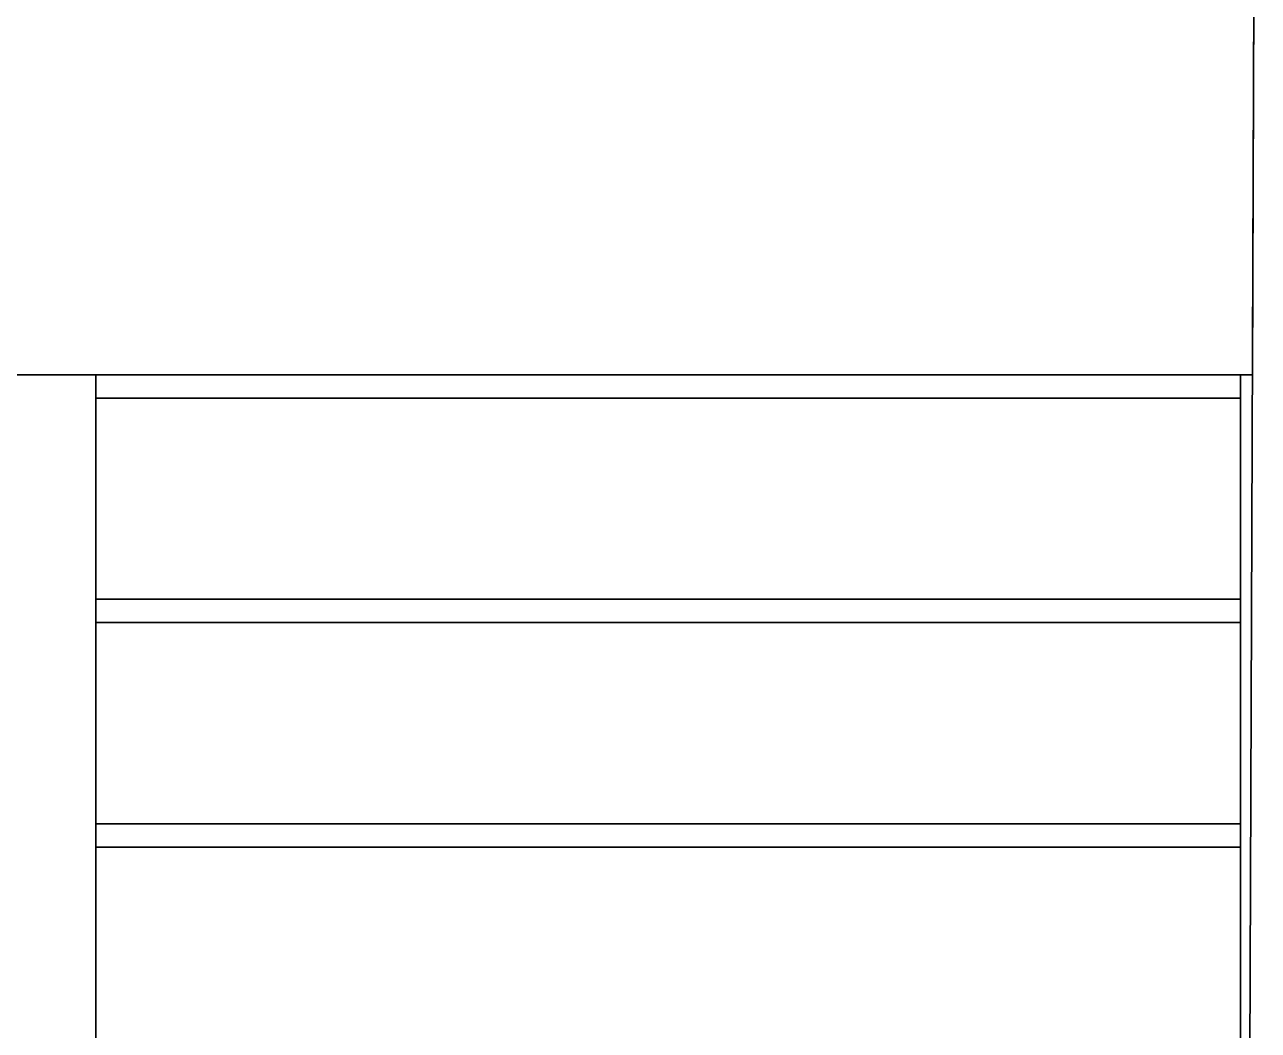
# Model space of a CAD drawing. Extents: x 20.4 to 35.8, y 9 to 15.3.
# Drawn here: x 21.935 to 23.475, y 12.182 to 13.437 of the extents above; entities that cross this region are included whole.
import ezdxf

# ---------------------------------------------------------------- set-up
doc = ezdxf.new("R2010")
doc.units = 0
doc.header["$MEASUREMENT"] = 0
doc.layers.add('DLXFURN', color=5, linetype='Continuous')
doc.layers.add('DLXSCENE', color=7, linetype='Continuous')

# ---------------------------------------------------------------- blocks, each defined once
blk = doc.blocks.new('*U5')
for p, q in [((-1.4286, 3.971), (-1.4286, 4)), ((-1.4286, 4), (0, 4)), ((-1.4286, 4), (-1.4286, 4)), ((-1.4286, 4), (0, 4)), ((0, 4), (-1.4286, 4)), ((0, 4), (-1.4286, 4)), ((-1.4286, 4), (-1.4286, 3.6908)), ((-1.4286, 3.6908), (-1.4286, 4)), ((-1.4286, 4), (-1.4286, 4)), ((-1.4286, 4), (-1.4286, 3.971)), ((0, 4), (0, 3.971)), ((0, 4), (0, 4)), ((0, 3.6908), (0, 4)), ((0, 4), (0, 3.6908)), ((0, 3.971), (0, 4)), ((0, 4), (0, 4)), ((0, 3.971), (-1.4286, 3.971)), ((-1.4286, 3.971), (-1.4286, 3.971)), ((-1.4286, 3.971), (0, 3.971)), ((0, 3.971), (-1.4286, 3.971)), ((-1.4286, 3.971), (-1.4286, 3.6908)), ((-1.4286, 3.971), (-1.4286, 3.971)), ((0, 3.971), (0, 3.971)), ((0, 3.971), (0, 3.971)), ((0, 3.6908), (0, 3.971)), ((-1.4286, 3.6908), (-1.4286, 3.7198)), ((-1.4286, 3.7198), (0, 3.7198)), ((-1.4286, 3.7198), (-1.4286, 3.7198)), ((-1.4286, 3.7198), (0, 3.7198)), ((0, 3.7198), (-1.4286, 3.7198)), ((-1.4286, 3.7198), (-1.4286, 3.4106)), ((0, 3.7198), (-1.4286, 3.7198)), ((-1.4286, 3.4106), (-1.4286, 3.7198)), ((-1.4286, 3.7198), (-1.4286, 3.7198)), ((-1.4286, 3.7198), (-1.4286, 3.6908)), ((0, 3.7198), (0, 3.6908)), ((0, 3.7198), (0, 3.7198)), ((0, 3.4106), (0, 3.7198)), ((0, 3.7198), (0, 3.4106)), ((0, 3.6908), (0, 3.7198)), ((0, 3.7198), (0, 3.7198)), ((-1.4286, 3.6908), (0, 3.6908)), ((0, 3.6908), (-1.4286, 3.6908)), ((-1.4286, 3.6908), (-1.4286, 3.6908)), ((-1.4286, 3.6908), (0, 3.6908)), ((0, 3.6908), (-1.4286, 3.6908)), ((-1.4286, 1.4493), (-1.4286, 3.6908)), ((-1.4286, 3.6908), (0, 3.6908)), ((-1.4286, 3.6908), (-1.4286, 1.4493)), ((-1.4286, 3.6908), (-1.4286, 3.6908)), ((0, 3.6908), (0, 3.6908)), ((0, 3.6908), (0, 1.4493)), ((0, 3.6908), (0, 3.6908)), ((0, 1.4493), (0, 3.6908)), ((-1.4286, 3.4106), (-1.4286, 3.4396)), ((-1.4286, 3.4396), (0, 3.4396)), ((-1.4286, 3.4396), (-1.4286, 3.4396)), ((-1.4286, 3.4396), (0, 3.4396)), ((0, 3.4396), (-1.4286, 3.4396)), ((-1.4286, 3.4396), (-1.4286, 3.1304)), ((0, 3.4396), (-1.4286, 3.4396)), ((-1.4286, 3.1304), (-1.4286, 3.4396)), ((-1.4286, 3.4396), (-1.4286, 3.4106)), ((-1.4286, 3.4396), (-1.4286, 3.4396)), ((0, 3.4396), (0, 3.4106)), ((0, 3.4396), (0, 3.4396)), ((0, 3.1304), (0, 3.4396)), ((0, 3.4106), (0, 3.4396)), ((0, 3.4396), (0, 3.4396)), ((0, 3.4396), (0, 3.1304)), ((-1.4286, 3.4106), (0, 3.4106)), ((0, 3.4106), (-1.4286, 3.4106)), ((-1.4286, 3.4106), (-1.4286, 3.4106)), ((-1.4286, 3.4106), (0, 3.4106)), ((0, 3.4106), (-1.4286, 3.4106)), ((-1.4286, 3.4106), (-1.4286, 3.4106)), ((0, 3.4106), (0, 3.4106)), ((0, 3.4106), (0, 3.4106))]:
    blk.add_line(p, q)
blk = doc.blocks.new('*U6')
for p, q in [((1.8675, -1.1), (1.8727, 0.2934)), ((1.8727, 0.2934), (1.8675, -1.1)), ((-1.1553, -1.1), (1.8675, -1.1)), ((1.8675, -1.1), (-1.1553, -1.1)), ((1.8675, -1.1), (-1.1553, -1.1)), ((-1.1553, -1.1), (1.8675, -1.1)), ((1.8675, -1.1), (1.8675, -1.1))]:
    blk.add_line(p, q)
blk = doc.blocks.new('*U7')
for p, q in [((23.4524, 9), (23.4747, 14.929)), ((23.4747, 14.929), (23.4524, 9))]:
    blk.add_line(p, q)
blk = doc.blocks.new('*U8')
blk.add_line((23.4747, 14.929), (23.4524, 9))
blk = doc.blocks.new('*U9')
blk.add_line((23.4524, 9), (23.4747, 14.929))

msp = doc.modelspace()

# ---------------------------------------------------------------- block references
at = {"layer": 'DLXFURN'}
for name, p in [('*U6', (21.6, 14.1)), ('*U5', (23.4526, 9))]:
    msp.add_blockref(name, p, dxfattribs=at)
at = {"layer": 'DLXSCENE'}
for name in ['*U7', '*U8', '*U9']:
    msp.add_blockref(name, (0, 0), dxfattribs=at)

doc.saveas('drawing.dxf')
